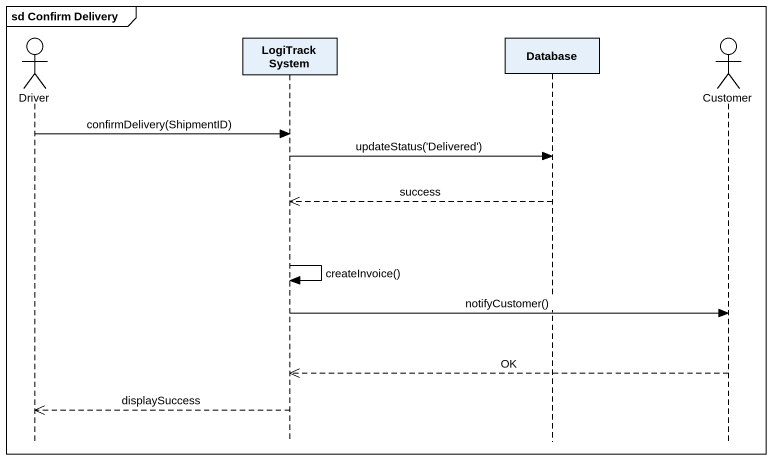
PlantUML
@startuml
mainframe sd Confirm Delivery
hide footbox
actor Driver
participant "LogiTrack System" as LogiTrack_System
participant "Database" as Database_
actor Customer

Driver -> LogiTrack_System : confirmDelivery(ShipmentID)
LogiTrack_System -> Database_ : updateStatus('Delivered')
Database_ -->> LogiTrack_System : success
LogiTrack_System -> LogiTrack_System : createInvoice()
LogiTrack_System -> Customer : notifyCustomer()
Customer -->> LogiTrack_System : OK
LogiTrack_System -->> Driver : displaySuccess
@enduml
